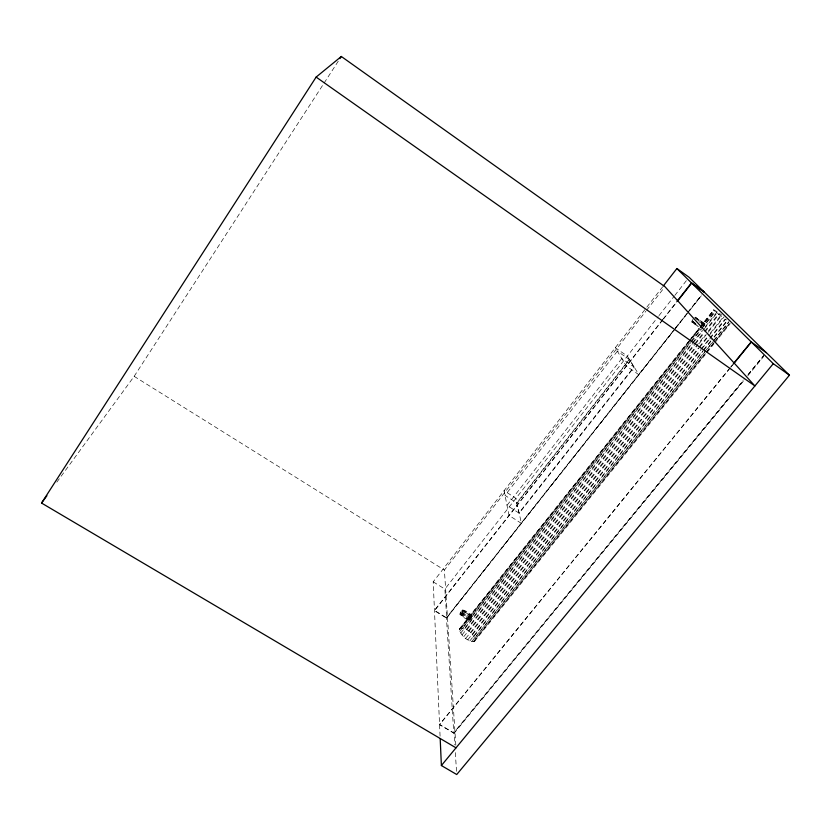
<?xml version="1.0" encoding="UTF-8"?>
<svg xmlns="http://www.w3.org/2000/svg" width="831" height="831" viewBox="0 0 831 831"><rect width="100%" height="100%" fill="white"/><g stroke="black" fill="none" stroke-linecap="round" stroke-linejoin="round"><path stroke-width="0.62" stroke-dasharray="4.16 3.12" d="M471.863 616.394L471.759 615.324C468.185 612 460.748 606.485 459.969 614.379C463.199 616.872 470.398 624.06 471.863 616.394L463.127 610.993L463.033 609.933M459.585 628.797L460.27 628.08C466.866 627.8 474.511 634.115 475.062 640.743L474.408 641.48C467.811 641.875 460.021 635.445 459.585 628.797L688.722 341.292M701.291 323.778L704.324 325.929L704.833 323.706L695.339 317.151M697.967 326.386L691.922 322.106L693.127 318.907M471.759 615.324L469.557 617.225L468.871 620.155M463.127 610.993L461.704 613.735L460.135 614.763M56.851 482.115L134.144 376.339L338.497 60.829M440.077 736.173L433.19 581.845L646.082 308.135M646.871 307.117L662.671 286.799M455.835 745.262L444.398 570.056L645.853 311.251M646.653 310.223L663.367 288.741M662.65 319.655L434.468 610.37L446.714 617.911L444.876 589.096L658.194 316.653M658.983 315.645L674.014 296.449M674.803 295.431L688.255 278.25M662.847 319.395L676.372 302.172M662.806 319.842L434.478 610.712L446.455 618.077L672.84 331.662M663.616 318.824L676.434 302.494M687.071 313.256L446.434 617.734L453.768 733.108L744.057 379.694M687.871 312.238L701.551 294.922M673.64 330.645L687.289 313.38M688.099 312.363L700.938 296.106M446.714 617.911L674.782 329.367M675.582 328.359L689.117 311.23M689.917 310.223L701.073 296.106M689.533 340.274L699.214 328.131M700.024 327.113L713.736 309.911L717.641 312.155L703.909 329.346M460.27 628.08L699.38 328.089M700.18 327.082L713.912 309.849M459.429 629.908L699.588 328.661M700.398 327.643L714.141 310.399L713.736 309.911M461.434 627.831L700.107 328.494M700.917 327.476L714.67 310.233M459.803 631.363L690.073 342.694M690.883 341.686L700.575 329.523M701.385 328.515L715.117 311.293L714.141 310.399M462.992 628.049L690.893 342.414M691.693 341.406L701.395 329.253M702.205 328.235L715.938 311.012M460.696 633.066L691.485 343.982M692.296 342.964L702.018 330.79M705.259 326.739L716.592 312.539L715.117 311.293M464.841 628.724L692.607 343.504M693.418 342.497L703.109 330.364M462.046 634.874L694.207 344.398M695.017 343.39L703.909 332.255M704.719 331.247L718.472 314.035L722.897 317.4L708.292 335.62M466.856 629.805L694.539 344.99M695.35 343.982L704.273 332.826M705.083 331.818L719.667 313.567L721.859 315.167L697.541 345.561M463.76 636.691L705.228 334.935M708.469 330.883L720.622 315.697M468.892 631.217L696.731 346.569M465.724 638.374L698.559 347.774M699.37 346.766L707.482 336.638M470.824 632.869L698.933 348.241M699.744 347.223L724.102 316.84M467.801 639.808L699.972 350.391M700.782 349.384L725.131 319.021L727.177 320.454L711.752 339.661M472.527 634.655L701.094 349.789M701.904 348.781L709.196 339.692M710.006 338.674L725.411 319.488M469.837 640.898L702.829 350.786M703.639 349.768L710.941 340.668M473.878 636.453L702.912 351.316M703.722 350.298L711.035 341.198M714.286 337.157L727.281 320.974M471.707 641.563L712.666 341.79M713.476 340.772L728.891 321.597M474.792 638.135L713.341 341.396M714.161 340.388L728.766 322.22M473.255 641.761L705.768 352.697M706.579 351.69L713.891 342.59M714.712 341.583L729.338 323.384M475.197 639.6L705.363 353.466M706.173 352.458L713.497 343.359M716.748 339.318L729.763 323.134M474.408 641.48L713.954 343.847M714.774 342.839L730.21 323.654M729.94 367.998L439.547 724.445L453.747 732.869L743.111 380.556M730.761 367.001L732.391 364.986M730.054 368.133L439.557 724.684L454.09 733.306L454.837 744.898M730.875 367.125L733.326 364.113M748.045 374.552L763.658 355.533M748.17 374.688L763.793 355.658M454.09 733.306L744.399 379.933M747.692 375.924L763.315 356.904M702.174 325.316L704.833 323.706M691.922 322.106L693.76 321.348M461.454 610.962L471.561 617.288M460.852 611.845L469.557 617.225M462.316 612.852L471.063 618.254M460.353 612.8L469.068 618.191M461.704 613.735L470.45 619.147M460.042 613.693L469.827 619.812M459.969 614.379L469.266 620.165M433.19 581.845L444.876 589.096M462.638 609.923L471.935 615.709M462.088 610.286L470.803 615.678M134.144 376.339L444.398 570.056M695.89 317.754L704.968 324.194M694.695 317.421L703.743 323.851M695.703 318.533L704.781 324.973M698.944 321.607L702.964 324.454M691.984 320.839L696.004 323.685M692.981 321.961L698.03 325.534M691.797 321.618L697.832 325.897M692.337 322.22L698.383 326.51M716.592 312.539L718.472 314.035M455.326 752.626L456.562 771.947M617.36 351.201L505.03 495.38L516.965 503.108L629.524 359.615L617.36 351.201M621.785 358.556L507.003 505.341L519.178 513.194L634.198 367.115L621.785 358.556M629.254 359.418L516.695 502.932L518.897 513.018L633.918 366.928L629.254 359.418M521.411 523.405L508.998 515.417L504.095 490.685L515.926 498.351L521.411 523.405M638.935 374.729L626.273 366.004L615.272 347.742L627.322 356.073L638.935 374.729"/><path stroke-width="1.25" d="M456.001 747.838L41.55 503.056L316.133 77.086L341.323 56.477L664.966 286.705L754.901 385.948L316.133 77.086M339.91 58.648L341.323 56.477M41.55 503.056L46.91 495.733M663.46 285.791L676.891 268.527L689.055 277.242L766.255 352.656M677.068 301.289L691.475 282.924L704.262 292.076M677.234 301.466L691.652 283.101L704.148 292.045M733.212 363.988L751.203 341.894L766.608 352.905L789.45 375.186L456.728 774.523L441.386 765.538L440.191 738.728M734.147 363.116L751.338 342.019M441.386 765.538L773.277 363.687L676.891 268.527M773.277 363.687L789.45 375.186"/></g></svg>
